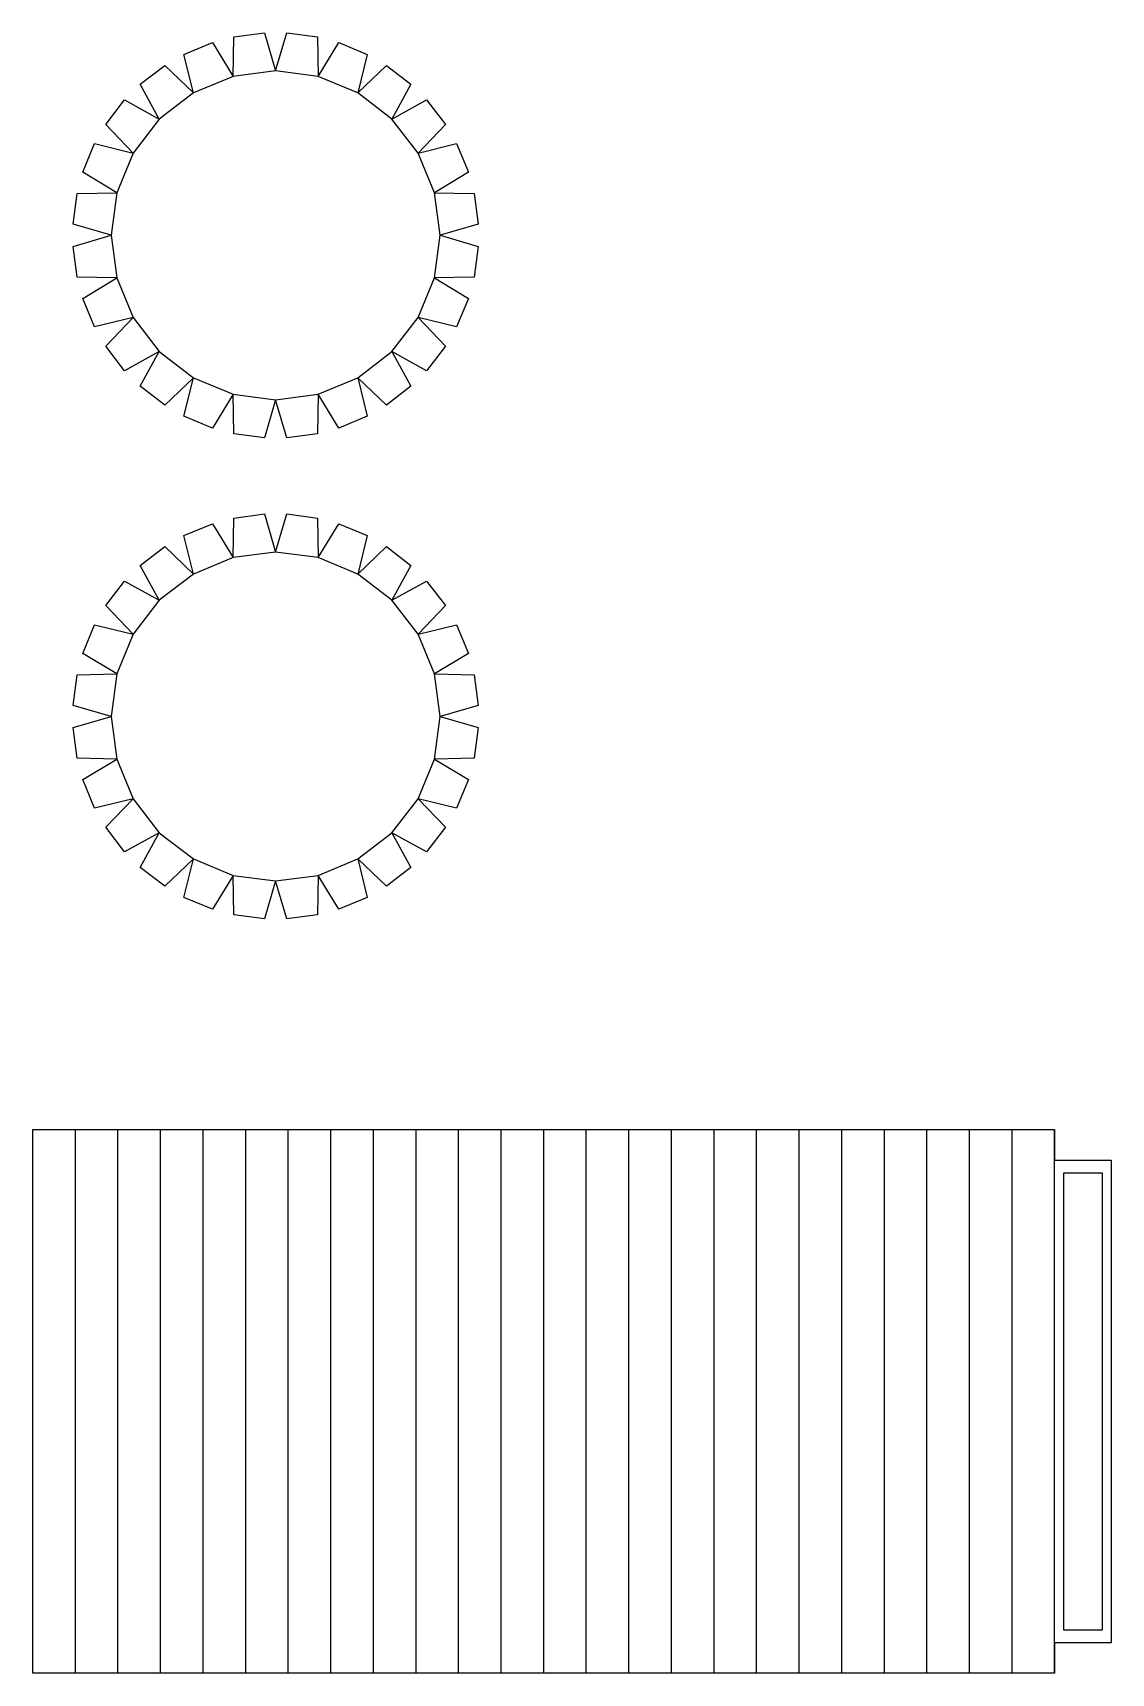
# Model space of a CAD drawing. Header units: millimetres. Extents: x 18 to 266, y 37 to 414.
import ezdxf

# ---------------------------------------------------------------- set-up
doc = ezdxf.new("R2010")
doc.units = ezdxf.units.MM
for name, color, linetype in [('CREASE', 5, 'Continuous'), ('CUT', 1, 'Continuous'), ('GLUE', 8, 'Continuous')]:
    doc.layers.add(name, color=color, linetype=linetype)

msp = doc.modelspace()

# ---------------------------------------------------------------- linework, layer by layer
at = {"layer": 'CREASE'}
for points in [[(64.03, 404.18), (54.91, 400.4)], [(73.82, 405.47), (64.03, 404.18)], [(83.61, 404.18), (73.82, 405.47)], [(92.74, 400.4), (83.61, 404.18)], [(54.91, 400.4), (47.08, 394.39)], [(100.57, 394.39), (92.74, 400.4)], [(47.08, 394.39), (41.07, 386.56)], [(106.58, 386.56), (100.57, 394.39)], [(41.07, 386.56), (37.29, 377.44)], [(110.36, 377.44), (106.58, 386.56)], [(37.29, 377.44), (36, 367.65)], [(111.65, 367.65), (110.36, 377.44)], [(36, 367.65), (37.29, 357.86)], [(110.36, 357.86), (111.65, 367.65)], [(37.29, 357.86), (41.07, 348.74)], [(106.58, 348.74), (110.36, 357.86)], [(41.07, 348.74), (47.08, 340.9)], [(100.57, 340.9), (106.58, 348.74)], [(47.08, 340.9), (54.91, 334.89)], [(92.74, 334.89), (100.57, 340.9)], [(54.91, 334.89), (64.03, 331.11)], [(83.61, 331.11), (92.74, 334.89)], [(64.03, 331.11), (73.82, 329.82)], [(73.82, 329.82), (83.61, 331.11)], [(73.82, 294.82), (64.03, 293.53)], [(83.61, 293.53), (73.82, 294.82)], [(64.03, 293.53), (54.91, 289.76)], [(92.74, 289.76), (83.61, 293.53)], [(54.91, 289.76), (47.08, 283.75)], [(100.57, 283.75), (92.74, 289.76)], [(47.08, 283.75), (41.07, 275.91)], [(106.58, 275.91), (100.57, 283.75)], [(41.07, 275.91), (37.29, 266.79)], [(110.36, 266.79), (106.58, 275.91)], [(37.29, 266.79), (36, 257)], [(111.65, 257), (110.36, 266.79)], [(36, 257), (37.29, 247.21)], [(110.36, 247.21), (111.65, 257)], [(37.29, 247.21), (41.07, 238.09)], [(106.58, 238.09), (110.36, 247.21)], [(41.07, 238.09), (47.08, 230.25)], [(100.57, 230.25), (106.58, 238.09)], [(47.08, 230.25), (54.91, 224.24)], [(92.74, 224.24), (100.57, 230.25)], [(54.91, 224.24), (64.03, 220.47)], [(83.61, 220.47), (92.74, 224.24)], [(64.03, 220.47), (73.82, 219.18)], [(73.82, 219.18), (83.61, 220.47)], [(27.79, 37), (27.79, 162)], [(37.58, 37), (37.58, 162)], [(47.37, 37), (47.37, 162)], [(57.16, 37), (57.16, 162)], [(66.95, 37), (66.95, 162)], [(76.74, 37), (76.74, 162)], [(86.53, 37), (86.53, 162)], [(96.32, 37), (96.32, 162)], [(106.11, 37), (106.11, 162)], [(115.89, 37), (115.89, 162)], [(125.68, 37), (125.68, 162)], [(135.47, 37), (135.47, 162)], [(145.26, 37), (145.26, 162)], [(155.05, 37), (155.05, 162)], [(164.84, 37), (164.84, 162)], [(174.63, 37), (174.63, 162)], [(184.42, 37), (184.42, 162)], [(194.21, 37), (194.21, 162)], [(204, 37), (204, 162)], [(213.79, 37), (213.79, 162)], [(223.58, 37), (223.58, 162)], [(233.37, 37), (233.37, 162)], [(243.16, 37), (243.16, 162)], [(252.95, 37), (252.95, 162)]]:
    msp.add_lwpolyline(points, dxfattribs=at)
at = {"layer": 'CUT'}
for points in [[(59.31, 323.33), (52.74, 326.05), (54.91, 334.89), (48.34, 328.59), (42.7, 332.92), (47.08, 340.9), (39.1, 336.52), (34.77, 342.16), (41.07, 348.74), (32.22, 346.57), (29.5, 353.14), (37.29, 357.86), (28.19, 358.05), (27.26, 365.1), (36, 367.65), (27.26, 370.19), (28.19, 377.24), (37.29, 377.44), (29.5, 382.16), (32.22, 388.73), (41.07, 386.56), (34.77, 393.13), (39.1, 398.77), (47.08, 394.39), (42.7, 402.37), (48.34, 406.7), (54.91, 400.4), (52.74, 409.25), (59.31, 411.97), (64.03, 404.18), (64.23, 413.29), (71.28, 414.21), (73.82, 405.47), (76.37, 414.21), (83.42, 413.29), (83.61, 404.18), (88.33, 411.97), (94.9, 409.25), (92.74, 400.4), (99.31, 406.7), (104.95, 402.37), (100.57, 394.39), (108.55, 398.77), (112.88, 393.13), (106.58, 386.56), (115.42, 388.73), (118.14, 382.16), (110.36, 377.44), (119.46, 377.24), (120.39, 370.19), (111.65, 367.65), (120.39, 365.1), (119.46, 358.05), (110.36, 357.86), (118.14, 353.14), (115.42, 346.57), (106.58, 348.74), (112.88, 342.16), (108.55, 336.52), (100.57, 340.9), (104.95, 332.92), (99.31, 328.59), (92.74, 334.89), (94.9, 326.05), (88.33, 323.33), (83.61, 331.11), (83.42, 322.01), (76.37, 321.08), (73.82, 329.82), (71.28, 321.08), (64.23, 322.01), (64.03, 331.11), (59.31, 323.33)], [(48.34, 217.95), (42.7, 222.27), (47.08, 230.25), (39.1, 225.87), (34.77, 231.51), (41.07, 238.09), (32.22, 235.92), (29.5, 242.49), (37.29, 247.21), (28.19, 247.41), (27.26, 254.45), (36, 257), (27.26, 259.55), (28.19, 266.59), (37.29, 266.79), (29.5, 271.51), (32.22, 278.08), (41.07, 275.91), (34.77, 282.49), (39.1, 288.13), (47.08, 283.75), (42.7, 291.73), (48.34, 296.05), (54.91, 289.76), (52.74, 298.6), (59.31, 301.32), (64.03, 293.53), (64.23, 302.64), (71.28, 303.57), (73.82, 294.82), (76.37, 303.57), (83.42, 302.64), (83.61, 293.53), (88.33, 301.32), (94.9, 298.6), (92.74, 289.76), (99.31, 296.05), (104.95, 291.73), (100.57, 283.75), (108.55, 288.13), (112.88, 282.49), (106.58, 275.91), (115.42, 278.08), (118.14, 271.51), (110.36, 266.79), (119.46, 266.59), (120.39, 259.55), (111.65, 257), (120.39, 254.45), (119.46, 247.41), (110.36, 247.21), (118.14, 242.49), (115.42, 235.92), (106.58, 238.09), (112.88, 231.51), (108.55, 225.87), (100.57, 230.25), (104.95, 222.27), (99.31, 217.95), (92.74, 224.24), (94.9, 215.4), (88.33, 212.68), (83.61, 220.47), (83.42, 211.36), (76.37, 210.43), (73.82, 219.18), (71.28, 210.43), (64.23, 211.36), (64.03, 220.47), (59.31, 212.68), (52.74, 215.4), (54.91, 224.24), (48.34, 217.95)], [(265.95, 44), (252.95, 44), (252.95, 37), (18, 37), (18, 162), (252.95, 162), (252.95, 155), (265.95, 155), (265.95, 44)]]:
    msp.add_lwpolyline(points, close=True, dxfattribs=at)
at = {"layer": 'GLUE'}
msp.add_lwpolyline([(263.95, 47), (263.95, 152), (254.95, 152), (254.95, 47), (263.95, 47)], close=True, dxfattribs=at)

doc.saveas('drawing.dxf')
